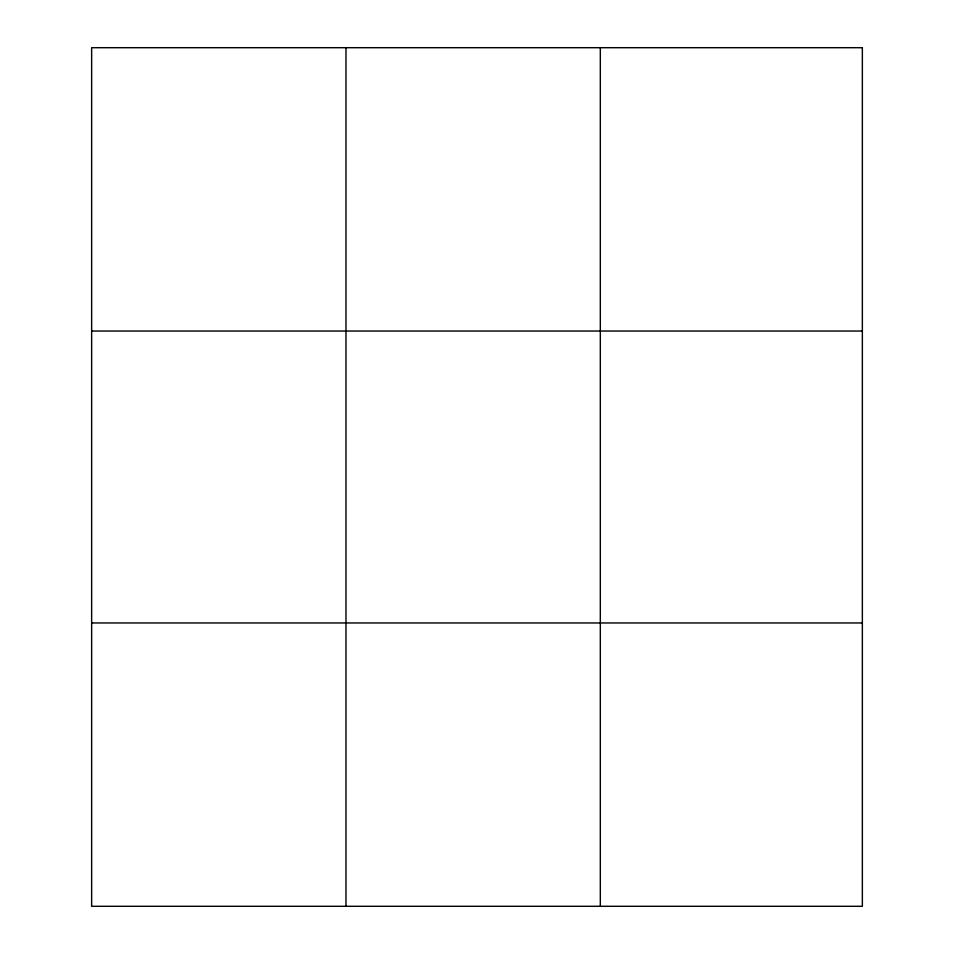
<?xml version="1.0" encoding="UTF-8"?>
<svg xmlns="http://www.w3.org/2000/svg" width="954" height="954" viewBox="0 0 954 954"><rect width="100%" height="100%" fill="white"/><g stroke="black" fill="none" stroke-linecap="round" stroke-linejoin="round"><path stroke-width="1.43" d="M345.98 906.3L345.98 47.7M91.644 331.038L862.356 331.038M91.644 622.962L862.356 622.962M600.316 47.7L600.316 906.3M862.356 47.7L862.356 906.3L91.644 906.3L91.644 47.7L862.356 47.7"/></g></svg>
